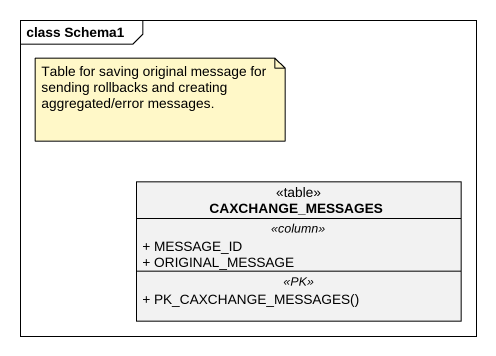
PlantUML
@startuml
mainframe class Schema1
hide circle
hide empty members
skinparam classAttributeIconSize 0
class CAXCHANGE_MESSAGES <<table>> {
  .. <<column>> ..
  + MESSAGE_ID
  + ORIGINAL_MESSAGE
  .. <<PK>> ..
  + PK_CAXCHANGE_MESSAGES()
}
note as N1
  Table for saving original message for sending rollbacks and creating aggregated/error messages.
end note
@enduml
